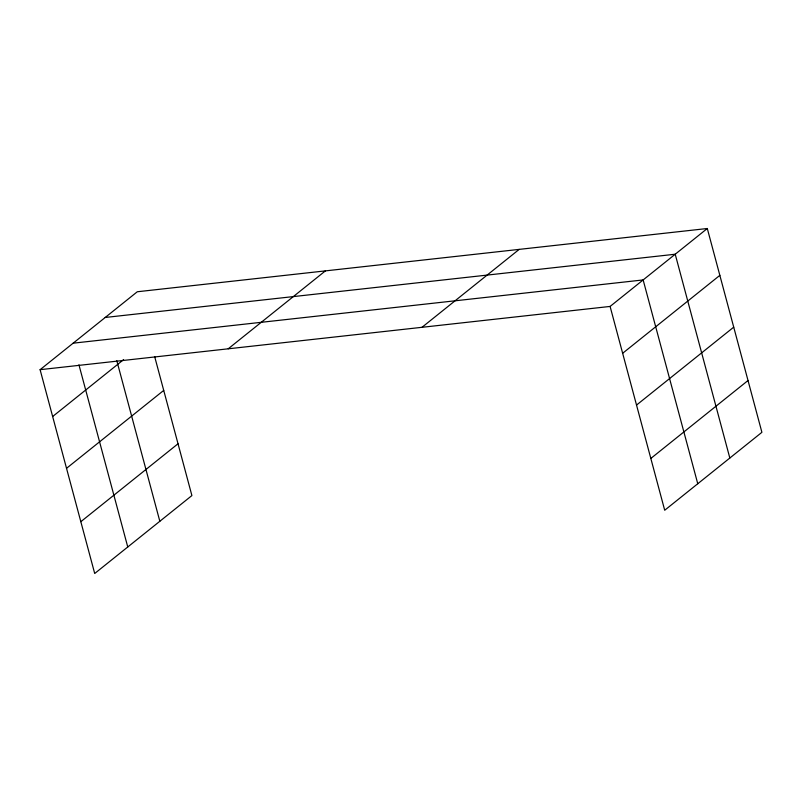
<?xml version="1.0" encoding="UTF-8"?>
<svg xmlns="http://www.w3.org/2000/svg" width="802" height="802" viewBox="0 0 802 802"><rect width="100%" height="100%" fill="white"/><g stroke="black" fill="none" stroke-linecap="round" stroke-linejoin="round"><path stroke-width="1.2" d="M154.686 356.669L191.899 495.566L94.706 573.49L40.1 369.682L137.292 291.758L707.294 228.51L761.9 432.318L664.708 510.242L610.101 306.434L707.294 228.51M52.651 416.519L123.598 359.637M66.526 468.318L163.718 390.404M228.199 348.81L325.391 270.886M80.832 521.691L178.024 443.767M422.002 327.306L519.195 249.382M622.653 353.271L719.845 275.357M636.527 405.07L733.72 327.156M650.833 458.443L748.025 380.519M105.212 317.472L675.214 254.224L729.83 458.032M73.142 343.186L643.144 279.938L697.76 483.746M40.1 369.682L610.101 306.434M116.801 360.71L159.829 521.28M78.937 364.81L127.759 546.994"/></g></svg>
